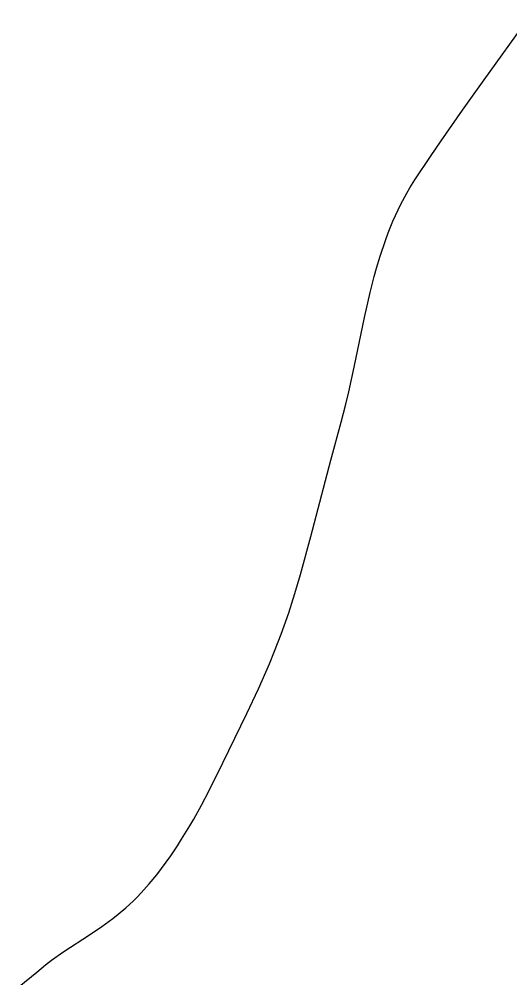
# Model space of a CAD drawing. Header units: millimetres. Extents: x 642261 to 742091, y 6812581 to 6930561.
# Drawn here: x 734381 to 734438.7, y 6907213.9 to 6907326.6 of the extents above; entities that cross this region are included whole.
import ezdxf

# ---------------------------------------------------------------- set-up
doc = ezdxf.new("R2010")
doc.units = ezdxf.units.MM
doc.layers.add('LimiteAreaMunicipio', color=10, linetype='Continuous')
doc.layers.add('LimiteRegional', color=10, linetype='Continuous')

# ---------------------------------------------------------------- blocks, each defined once
blk = doc.blocks.new('compartilhadora_AUTOCAD_OD_1_FMEBLOCK1')
at = {"layer": 'LimiteAreaMunicipio', "color": 7, "linetype": 'Continuous'}
blk.add_lwpolyline([(9850.18395, 334.22775), (9852.24595, 335.93275), (9853.28895, 336.77265), (9853.99485, 337.31555), (9855.45005, 338.34065), (9858.43495, 340.29075), (9859.90595, 341.30065), (9861.18495, 342.23865), (9861.81095, 342.72075), (9862.72795, 343.47575), (9863.61195, 344.28265), (9864.03895, 344.71165), (9864.52395, 345.22575), (9865.45895, 346.27675), (9866.34795, 347.35665), (9866.91795, 348.09075), (9868.00395, 349.59075), (9868.77795, 350.74175), (9869.27595, 351.52065), (9870.23395, 353.10175), (9870.69595, 353.90365), (9871.59195, 355.52675), (9872.45595, 357.17075), (9874.12395, 360.50465), (9876.94095, 366.29975), (9878.29495, 369.20675), (9879.58095, 372.13555), (9880.19195, 373.61165), (9880.96495, 375.59485), (9881.33295, 376.59365), (9881.85795, 378.10385), (9882.58095, 380.39375), (9883.22295, 382.61775), (9884.44495, 387.07865), (9886.79395, 396.01975), (9888.00895, 400.48175), (9888.57195, 402.61965), (9888.91695, 404.05965), (9889.55295, 406.96375), (9890.76495, 412.80365), (9891.42295, 415.70265), (9891.90995, 417.61465), (9892.17095, 418.56275), (9892.59195, 419.97265), (9893.21295, 421.82675), (9893.55295, 422.73965), (9894.10295, 424.09275), (9894.70695, 425.42185), (9895.03095, 426.07665), (9895.72495, 427.36575), (9896.09605, 427.99965), (9896.68595, 428.93565), (9898.52695, 431.69065), (9899.77095, 433.51065), (9902.28795, 437.11765), (9904.83495, 440.69265), (9909.96095, 447.80765)], dxfattribs=at)

msp = doc.modelspace()

# ---------------------------------------------------------------- linework, layer by layer
at = {"layer": 'LimiteRegional', "color": 7, "linetype": 'Continuous'}
msp.add_lwpolyline([(734380.964, 6907212.9851), (734383.026, 6907214.6901), (734384.069, 6907215.53), (734384.7749, 6907216.0729), (734386.2301, 6907217.098), (734389.215, 6907219.0481), (734390.686, 6907220.058), (734391.965, 6907220.996), (734392.591, 6907221.4781), (734393.508, 6907222.2331), (734394.392, 6907223.04), (734394.819, 6907223.469), (734395.304, 6907223.9831), (734396.239, 6907225.0341), (734397.128, 6907226.114), (734397.698, 6907226.8481), (734398.784, 6907228.3481), (734399.558, 6907229.4991), (734400.056, 6907230.278), (734401.014, 6907231.8591), (734401.476, 6907232.661), (734402.372, 6907234.2841), (734403.236, 6907235.9281), (734404.904, 6907239.262), (734407.721, 6907245.0571), (734409.075, 6907247.9641), (734410.361, 6907250.8929), (734410.972, 6907252.369), (734411.745, 6907254.3522), (734412.113, 6907255.351), (734412.638, 6907256.8612), (734413.361, 6907259.1511), (734414.003, 6907261.3751), (734415.225, 6907265.836), (734417.574, 6907274.7771), (734418.789, 6907279.2391), (734419.352, 6907281.377), (734419.697, 6907282.817), (734420.333, 6907285.7211), (734421.545, 6907291.561), (734422.203, 6907294.46), (734422.69, 6907296.372), (734422.951, 6907297.3201), (734423.372, 6907298.73), (734423.993, 6907300.5841), (734424.333, 6907301.497), (734424.883, 6907302.8501), (734425.487, 6907304.1792), (734425.811, 6907304.834), (734426.505, 6907306.1231), (734426.8761, 6907306.757), (734427.466, 6907307.693), (734429.307, 6907310.448), (734430.551, 6907312.268), (734433.068, 6907315.875), (734435.615, 6907319.45), (734440.741, 6907326.565)], dxfattribs=at)

# ---------------------------------------------------------------- block references
at = {"layer": 'LimiteAreaMunicipio', "color": 7, "linetype": 'Continuous'}
msp.add_blockref('compartilhadora_AUTOCAD_OD_1_FMEBLOCK1', (724530.78, 6906878.7573), dxfattribs=at)

doc.saveas('drawing.dxf')
